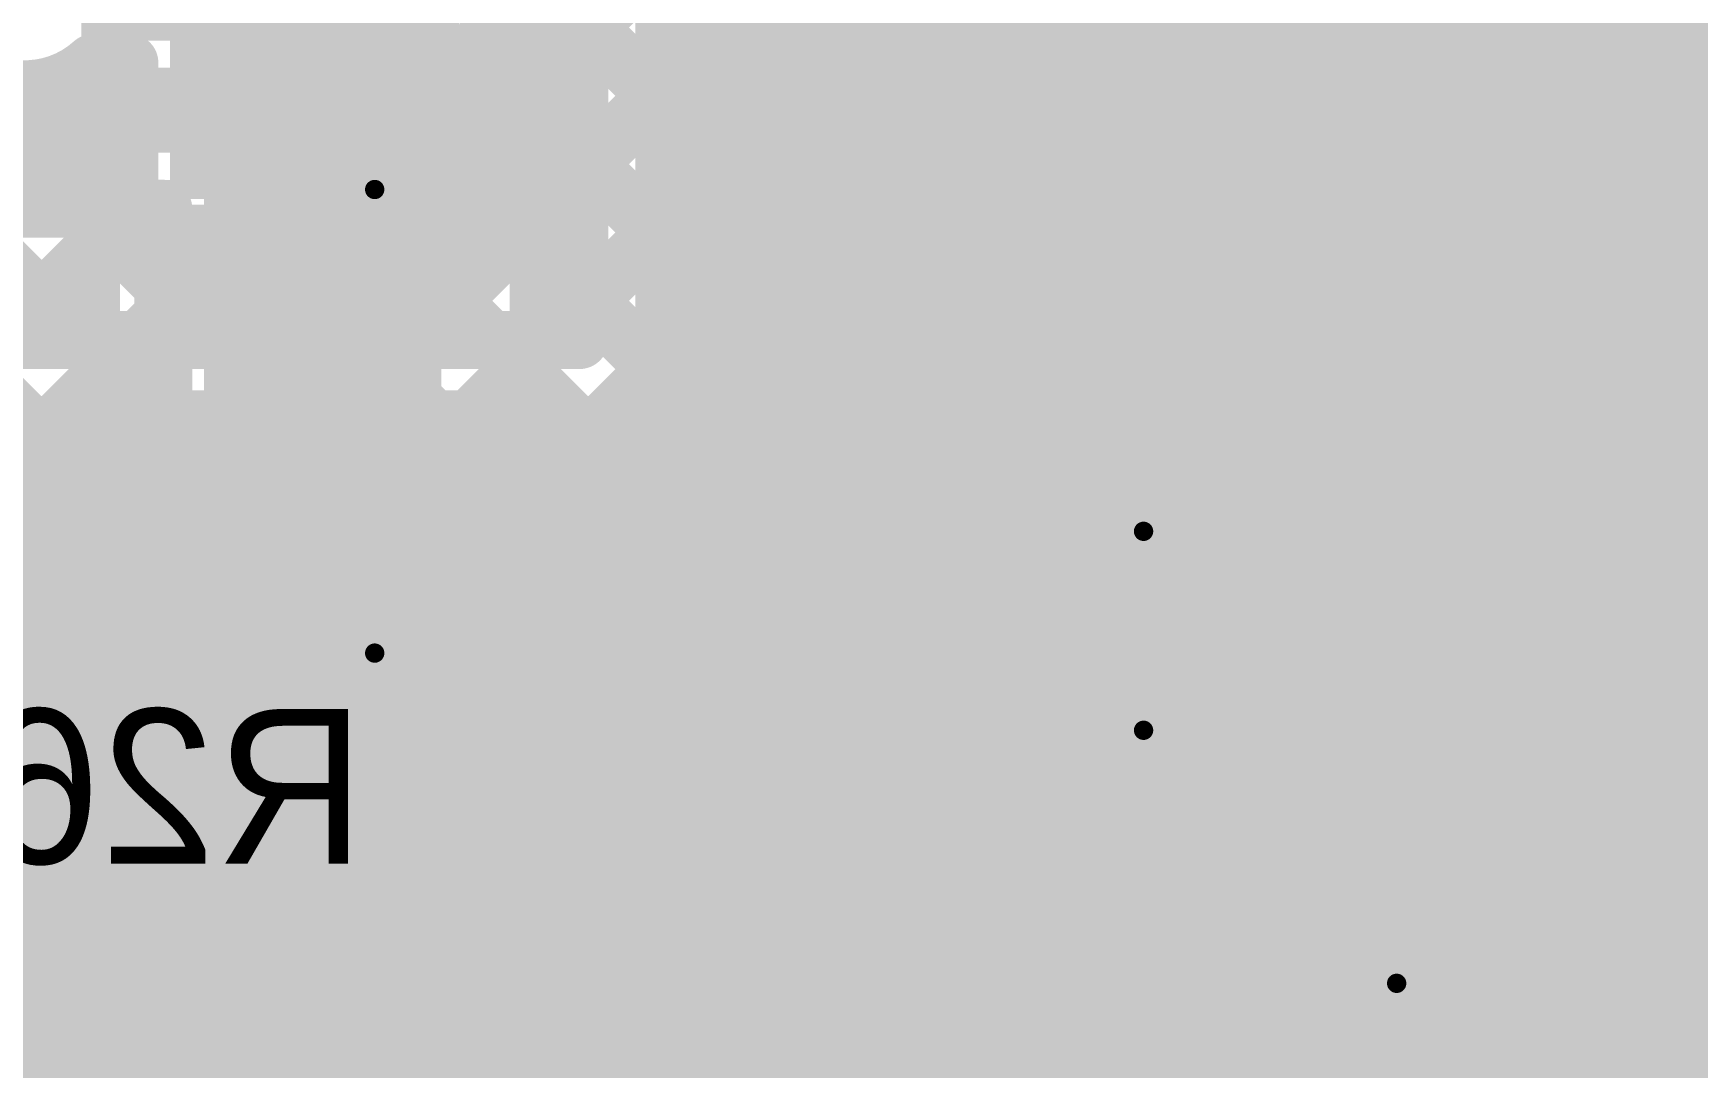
# Model space of a CAD drawing. Header units: millimetres. Extents: x 4.35 to 7.26, y 1.61 to 5.34.
# Drawn here: x 5.8492 to 6.2799, y 2.5062 to 2.7739 of the extents above; entities that cross this region are included whole.
import ezdxf

# ---------------------------------------------------------------- set-up
doc = ezdxf.new("R2010")
doc.units = ezdxf.units.MM
doc.header["$MEASUREMENT"] = 0
for name, color, linetype in [('BottomLayer', 5, 'Continuous'), ('BottomOverlay', 54, 'Continuous'), ('BottomPaste', 16, 'Continuous'), ('BottomSolder', 6, 'Continuous'), ('MultiLayer', 9, 'Continuous'), ('TopLayer', 1, 'Continuous'), ('TopOverlay', 2, 'Continuous'), ('TopPaste', 8, 'Continuous'), ('TopSolder', 216, 'Continuous'), ('ViaHoleLayer', 16, 'Continuous')]:
    doc.layers.add(name, color=color, linetype=linetype)

# ---------------------------------------------------------------- blocks, each defined once
blk = doc.blocks.new('UCD1E471MNL1GS_3')
at = {"layer": 'TopLayer'}
blk.add_solid([(-0.23425, 0.06496), (-0.23425, -0.06496), (-0.06496, 0.06496), (-0.06496, -0.06496)], dxfattribs=at)
at = {"layer": 'TopOverlay', "const_width": 0.005}
for points in [[(-0.2055, -0.1435), (-0.2055, -0.092)], [(-0.2055, -0.1435), (-0.14, -0.209)], [(-0.14, -0.209), (0.206, -0.209)]]:
    blk.add_lwpolyline(points, dxfattribs=at)
at = {"layer": 'TopOverlay', "const_width": 0.0025}
for points in [[(-0.20675, -0.092, 1), (-0.20425, -0.092, 1)], [(-0.20675, -0.1435, 1), (-0.20425, -0.1435, 1)], [(-0.20675, -0.1435, 1), (-0.20425, -0.1435, 1)], [(-0.14125, -0.209, 1), (-0.13875, -0.209, 1)], [(-0.14125, -0.209, 1), (-0.13875, -0.209, 1)]]:
    blk.add_lwpolyline(points, format="xyb", close=True, dxfattribs=at)
at = {"layer": 'TopPaste'}
blk.add_solid([(-0.23425, 0.06496), (-0.23425, -0.06496), (-0.06496, 0.06496), (-0.06496, -0.06496)], dxfattribs=at)
at = {"layer": 'TopSolder'}
blk.add_solid([(-0.23825, 0.06896), (-0.23825, -0.06896), (-0.06096, 0.06896), (-0.06096, -0.06896)], dxfattribs=at)
blk = doc.blocks.new('RES_2010_B_53')
at = {"layer": 'BottomLayer'}
for points in [[(-0.11024, -0.05512), (-0.0748, -0.05512), (-0.11024, 0.05512), (-0.0748, 0.05512)], [(0.0748, -0.05512), (0.11024, -0.05512), (0.0748, 0.05512), (0.11024, 0.05512)]]:
    blk.add_solid(points, dxfattribs=at)
at = {"layer": 'BottomOverlay', "const_width": 0.005}
for points in [[(0.115, 0.06), (-0.115, 0.06)], [(-0.115, 0.06), (-0.115, -0.06)], [(0.115, 0.06), (0.115, -0.06)], [(0.115, -0.06), (-0.115, -0.06)]]:
    blk.add_lwpolyline(points, dxfattribs=at)
at = {"layer": 'BottomOverlay', "const_width": 0.0025}
for points in [[(-0.11625, 0.06, 1), (-0.11375, 0.06, 1)], [(-0.11625, 0.06, 1), (-0.11375, 0.06, 1)], [(0.11375, 0.06, 1), (0.11625, 0.06, 1)], [(0.11375, 0.06, 1), (0.11625, 0.06, 1)], [(-0.11625, -0.06, 1), (-0.11375, -0.06, 1)], [(-0.11625, -0.06, 1), (-0.11375, -0.06, 1)], [(0.11375, -0.06, 1), (0.11625, -0.06, 1)], [(0.11375, -0.06, 1), (0.11625, -0.06, 1)]]:
    blk.add_lwpolyline(points, format="xyb", close=True, dxfattribs=at)
at = {"layer": 'BottomPaste'}
for points in [[(-0.11024, -0.05512), (-0.0748, -0.05512), (-0.11024, 0.05512), (-0.0748, 0.05512)], [(0.0748, -0.05512), (0.11024, -0.05512), (0.0748, 0.05512), (0.11024, 0.05512)]]:
    blk.add_solid(points, dxfattribs=at)
at = {"layer": 'BottomSolder'}
for points in [[(-0.11424, -0.05912), (-0.0708, -0.05912), (-0.11424, 0.05912), (-0.0708, 0.05912)], [(0.0708, -0.05912), (0.11424, -0.05912), (0.0708, 0.05912), (0.11424, 0.05912)]]:
    blk.add_solid(points, dxfattribs=at)
blk = doc.blocks.new('SMA_71')
at = {"layer": 'TopLayer'}
for points in [[(-0.12795, -0.03346), (-0.02953, -0.03346), (-0.12795, 0.03346), (-0.02953, 0.03346)], [(0.02953, -0.03346), (0.12795, -0.03346), (0.02953, 0.03346), (0.12795, 0.03346)]]:
    blk.add_solid(points, dxfattribs=at)
at = {"layer": 'TopOverlay', "const_width": 0.01}
for points in [[(0.08315, 0.05543), (-0.1022, 0.05543)], [(0.08615, 0.04157), (0.08615, 0.05543)], [(0.08615, -0.05543), (0.08615, -0.04157)], [(0.08315, -0.05543), (-0.1022, -0.05543)]]:
    blk.add_lwpolyline(points, dxfattribs=at)
at = {"layer": 'TopOverlay', "const_width": 0.005}
for points in [[(-0.1047, 0.05543, 1), (-0.0997, 0.05543, 1)], [(0.08065, 0.05543, 1), (0.08565, 0.05543, 1)], [(0.08365, 0.05543, 1), (0.08865, 0.05543, 1)], [(0.08365, 0.04157, 1), (0.08865, 0.04157, 1)], [(0.08365, -0.04157, 1), (0.08865, -0.04157, 1)], [(-0.1047, -0.05543, 1), (-0.0997, -0.05543, 1)], [(0.08065, -0.05543, 1), (0.08565, -0.05543, 1)], [(0.08365, -0.05543, 1), (0.08865, -0.05543, 1)]]:
    blk.add_lwpolyline(points, format="xyb", close=True, dxfattribs=at)
at = {"layer": 'TopOverlay'}
for points in [[(-0.175, -0.061), (-0.12906, -0.061), (-0.175, 0.061), (-0.12906, 0.061)], [(-0.12992, 0.03638), (-0.1022, 0.03638), (-0.12992, 0.061), (-0.1022, 0.061)], [(-0.12992, -0.061), (-0.1022, -0.061), (-0.12992, -0.03638), (-0.1022, -0.03638)]]:
    blk.add_solid(points, dxfattribs=at)
at = {"layer": 'TopPaste'}
for points in [[(-0.12795, -0.03346), (-0.02953, -0.03346), (-0.12795, 0.03346), (-0.02953, 0.03346)], [(0.02953, -0.03346), (0.12795, -0.03346), (0.02953, 0.03346), (0.12795, 0.03346)]]:
    blk.add_solid(points, dxfattribs=at)
at = {"layer": 'TopSolder'}
for points in [[(-0.13195, -0.03746), (-0.02553, -0.03746), (-0.13195, 0.03746), (-0.02553, 0.03746)], [(0.02553, -0.03746), (0.13195, -0.03746), (0.02553, 0.03746), (0.13195, 0.03746)]]:
    blk.add_solid(points, dxfattribs=at)

msp = doc.modelspace()

# ---------------------------------------------------------------- linework, layer by layer
at = {"layer": 'BottomLayer'}
for points, const_width in [([(6.266, 2.2707), (6.266, 3.162)], 0.022), ([(6.2405, 2.34785), (6.2405, 3.162)], 0.015), ([(5.9755, 3.04011), (6.2405, 2.77511)], 0.015), ([(5.94726, 2.72992), (6.2405, 3.02316)], 0.015), ([(5.9755, 3.00476), (6.2405, 2.73976)], 0.015), ([(5.94726, 2.69457), (6.2405, 2.98781)], 0.015), ([(5.9755, 2.9694), (6.2405, 2.7044)], 0.015), ([(5.94726, 2.65921), (6.2405, 2.95245)], 0.015), ([(5.9755, 2.93405), (6.2405, 2.66905)], 0.015), ([(5.94726, 2.62385), (6.2405, 2.9171)], 0.015), ([(5.9755, 2.89869), (6.2405, 2.63369)], 0.015), ([(5.9755, 2.89869), (6.2405, 2.63369)], 0.015), ([(5.93803, 2.57927), (6.2405, 2.88174)], 0.015), ([(5.9755, 2.86333), (6.2405, 2.59833)], 0.015), ([(5.64261, 2.2485), (6.2405, 2.84639)], 0.015), ([(5.9755, 2.82798), (6.2405, 2.56298)], 0.015), ([(5.67797, 2.2485), (6.2405, 2.81103)], 0.015), ([(5.89077, 2.7795), (5.9245, 2.81323)], 0.015), ([(5.9738, 2.79432), (6.2405, 2.52762)], 0.015), ([(5.87312, 2.78894), (5.88256, 2.7795)], 0.015), ([(5.87256, 2.7795), (5.893, 2.7795)], 0.015), ([(5.71332, 2.2485), (6.2405, 2.77568)], 0.015), ([(5.96392, 2.76885), (6.2405, 2.49227)], 0.015), ([(5.798, 2.754), (5.893, 2.754)], 0.022), ([(5.94795, 2.74946), (6.2405, 2.45691)], 0.015), ([(5.93986, 2.7431), (5.94726, 2.7431)], 0.015), ([(5.94726, 2.60386), (5.94726, 2.7431)], 0.015), ([(5.74868, 2.2485), (6.2405, 2.74032)], 0.015), ([(5.76222, 2.61559), (5.87512, 2.7285)], 0.015), ([(5.83447, 2.7285), (5.88282, 2.7285)], 0.015), ([(5.86285, 2.7285), (5.88282, 2.70852)], 0.015), ([(5.88282, 2.60386), (5.88282, 2.7285)], 0.015), ([(5.83804, 2.71795), (5.88282, 2.67317)], 0.015), ([(5.94726, 2.7148), (6.2405, 2.42156)], 0.015), ([(5.78403, 2.2485), (6.2405, 2.70497)], 0.015), ([(5.43048, 2.2485), (5.88282, 2.70084)], 0.015), ([(5.82851, 2.69212), (5.88282, 2.63781)], 0.015), ([(5.76222, 2.68771), (6.12116, 2.32876)], 0.015), ([(5.79873, 2.68655), (5.88903, 2.59625)], 0.015), ([(5.915, 2.592), (5.915, 2.67348)], 0.022), ([(5.915, 2.67348), (5.91504, 2.67348)], 0.022), ([(5.94726, 2.67944), (6.2405, 2.3862)], 0.015), ([(5.9096, 2.33871), (6.2405, 2.66961)], 0.015), ([(5.46584, 2.2485), (5.88282, 2.66549)], 0.015), ([(5.76222, 2.65235), (6.20186, 2.21271)], 0.015), ([(5.94726, 2.64409), (6.2233, 2.36805)], 0.015), ([(5.95324, 2.347), (6.2405, 2.63426)], 0.015), ([(5.50119, 2.2485), (5.88282, 2.63013)], 0.015), ([(5.76222, 2.617), (6.03221, 2.347)], 0.015), ([(5.94726, 2.60873), (6.19282, 2.36317)], 0.015), ([(5.74, 2.60386), (5.99686, 2.347)], 0.015), ([(5.88282, 2.60386), (5.8895, 2.60386)], 0.015), ([(5.8895, 2.59848), (5.8895, 2.60386)], 0.015), ([(5.9405, 2.60386), (5.94726, 2.60386)], 0.015), ([(5.9405, 2.59848), (5.9405, 2.60386)], 0.015), ([(5.53655, 2.2485), (5.8895, 2.60145)], 0.015), ([(5.9886, 2.347), (6.2405, 2.5989)], 0.015), ([(5.93913, 2.58151), (6.15862, 2.36201)], 0.015), ([(5.5719, 2.2485), (5.8966, 2.5732)], 0.015), ([(5.60726, 2.2485), (5.92773, 2.56897)], 0.015), ([(5.91925, 2.56603), (6.12992, 2.35536)], 0.015), ([(6.02395, 2.347), (6.2405, 2.56355)], 0.015), ([(6.0415, 2.32919), (6.2405, 2.52819)], 0.015)]:
    msp.add_lwpolyline(points, dxfattribs=dict(at, const_width=const_width))
for points, const_width in [([(5.95, 2.811, -0.414214), (5.893, 2.754)], 0.022), ([(5.9245, 2.811, -0.414214), (5.893, 2.7795)], 0.015), ([(5.9755, 2.811, -0.246507), (5.93986, 2.7431)], 0.015), ([(5.87331, 2.78574, -0.059934), (5.87256, 2.7795)], 0.015), ([(5.94131, 2.592, -1.132908), (5.8895, 2.59848)], 0.015), ([(5.9405, 2.59848, -0.062313), (5.94131, 2.592)], 0.015)]:
    msp.add_lwpolyline(points, format="xyb", dxfattribs=dict(at, const_width=const_width))
for points, const_width in [([(5.86881, 2.7795, 1), (5.87631, 2.7795, 1)], 0.0075), ([(5.86881, 2.7795, 1), (5.87631, 2.7795, 1)], 0.0075), ([(5.87881, 2.7795, 1), (5.88631, 2.7795, 1)], 0.0075), ([(5.88702, 2.7795, 1), (5.89452, 2.7795, 1)], 0.0075), ([(5.88925, 2.7795, 1), (5.89675, 2.7795, 1)], 0.0075), ([(5.88925, 2.7795, 1), (5.89675, 2.7795, 1)], 0.0075), ([(6.23675, 2.77568, 1), (6.24425, 2.77568, 1)], 0.0075), ([(6.23675, 2.77511, 1), (6.24425, 2.77511, 1)], 0.0075), ([(5.96017, 2.76885, 1), (5.96767, 2.76885, 1)], 0.0075), ([(5.8875, 2.754, 1), (5.8985, 2.754, 1)], 0.011), ([(5.8875, 2.754, 1), (5.8985, 2.754, 1)], 0.011), ([(5.9442, 2.74946, 1), (5.9517, 2.74946, 1)], 0.0075), ([(5.93611, 2.7431, 1), (5.94361, 2.7431, 1)], 0.0075), ([(5.93611, 2.7431, 1), (5.94361, 2.7431, 1)], 0.0075), ([(5.94351, 2.7431, 1), (5.95101, 2.7431, 1)], 0.0075), ([(5.94351, 2.7431, 1), (5.95101, 2.7431, 1)], 0.0075), ([(6.23675, 2.74032, 1), (6.24425, 2.74032, 1)], 0.0075), ([(6.23675, 2.73976, 1), (6.24425, 2.73976, 1)], 0.0075), ([(5.8591, 2.7285, 1), (5.8666, 2.7285, 1)], 0.0075), ([(5.87137, 2.7285, 1), (5.87887, 2.7285, 1)], 0.0075), ([(5.87907, 2.7285, 1), (5.88657, 2.7285, 1)], 0.0075), ([(5.87907, 2.7285, 1), (5.88657, 2.7285, 1)], 0.0075), ([(5.94351, 2.72992, 1), (5.95101, 2.72992, 1)], 0.0075), ([(5.94351, 2.7148, 1), (5.95101, 2.7148, 1)], 0.0075), ([(5.87907, 2.70852, 1), (5.88657, 2.70852, 1)], 0.0075), ([(6.23675, 2.70497, 1), (6.24425, 2.70497, 1)], 0.0075), ([(6.23675, 2.7044, 1), (6.24425, 2.7044, 1)], 0.0075), ([(5.87907, 2.70084, 1), (5.88657, 2.70084, 1)], 0.0075), ([(5.94351, 2.69457, 1), (5.95101, 2.69457, 1)], 0.0075), ([(5.9095, 2.67348, 1), (5.9205, 2.67348, 1)], 0.011), ([(5.9095, 2.67348, 1), (5.9205, 2.67348, 1)], 0.011), ([(5.90954, 2.67348, 1), (5.92054, 2.67348, 1)], 0.011), ([(5.94351, 2.67944, 1), (5.95101, 2.67944, 1)], 0.0075), ([(5.87907, 2.67317, 1), (5.88657, 2.67317, 1)], 0.0075), ([(6.23675, 2.66961, 1), (6.24425, 2.66961, 1)], 0.0075), ([(6.23675, 2.66905, 1), (6.24425, 2.66905, 1)], 0.0075), ([(5.87907, 2.66549, 1), (5.88657, 2.66549, 1)], 0.0075), ([(5.94351, 2.65921, 1), (5.95101, 2.65921, 1)], 0.0075), ([(5.94351, 2.64409, 1), (5.95101, 2.64409, 1)], 0.0075), ([(5.87907, 2.63781, 1), (5.88657, 2.63781, 1)], 0.0075), ([(6.23675, 2.63426, 1), (6.24425, 2.63426, 1)], 0.0075), ([(6.23675, 2.63369, 1), (6.24425, 2.63369, 1)], 0.0075), ([(6.23675, 2.63369, 1), (6.24425, 2.63369, 1)], 0.0075), ([(5.87907, 2.63013, 1), (5.88657, 2.63013, 1)], 0.0075), ([(5.94351, 2.62385, 1), (5.95101, 2.62385, 1)], 0.0075), ([(5.94351, 2.60873, 1), (5.95101, 2.60873, 1)], 0.0075), ([(5.87907, 2.60386, 1), (5.88657, 2.60386, 1)], 0.0075), ([(5.87907, 2.60386, 1), (5.88657, 2.60386, 1)], 0.0075), ([(5.88575, 2.60386, 1), (5.89325, 2.60386, 1)], 0.0075), ([(5.88575, 2.60386, 1), (5.89325, 2.60386, 1)], 0.0075), ([(5.93675, 2.60386, 1), (5.94425, 2.60386, 1)], 0.0075), ([(5.93675, 2.60386, 1), (5.94425, 2.60386, 1)], 0.0075), ([(5.94351, 2.60386, 1), (5.95101, 2.60386, 1)], 0.0075), ([(5.94351, 2.60386, 1), (5.95101, 2.60386, 1)], 0.0075), ([(5.88575, 2.60145, 1), (5.89325, 2.60145, 1)], 0.0075), ([(6.23675, 2.5989, 1), (6.24425, 2.5989, 1)], 0.0075), ([(5.88528, 2.59625, 1), (5.89278, 2.59625, 1)], 0.0075), ([(5.88575, 2.59848, 1), (5.89325, 2.59848, 1)], 0.0075), ([(5.88575, 2.59848, 1), (5.89325, 2.59848, 1)], 0.0075), ([(5.90909, 2.592, 1), (5.92091, 2.592, 1)], 0.01181), ([(5.9095, 2.592, 1), (5.9205, 2.592, 1)], 0.011), ([(5.93675, 2.59848, 1), (5.94425, 2.59848, 1)], 0.0075), ([(5.93675, 2.59848, 1), (5.94425, 2.59848, 1)], 0.0075), ([(6.23675, 2.59833, 1), (6.24425, 2.59833, 1)], 0.0075), ([(5.93756, 2.592, 1), (5.94506, 2.592, 1)], 0.0075), ([(5.93756, 2.592, 1), (5.94506, 2.592, 1)], 0.0075), ([(5.93538, 2.58151, 1), (5.94288, 2.58151, 1)], 0.0075), ([(5.93428, 2.57927, 1), (5.94178, 2.57927, 1)], 0.0075), ([(5.89285, 2.5732, 1), (5.90035, 2.5732, 1)], 0.0075), ([(5.92398, 2.56897, 1), (5.93148, 2.56897, 1)], 0.0075), ([(5.9155, 2.56603, 1), (5.923, 2.56603, 1)], 0.0075), ([(6.23675, 2.56355, 1), (6.24425, 2.56355, 1)], 0.0075), ([(6.23675, 2.56298, 1), (6.24425, 2.56298, 1)], 0.0075), ([(6.23675, 2.52819, 1), (6.24425, 2.52819, 1)], 0.0075), ([(6.23675, 2.52762, 1), (6.24425, 2.52762, 1)], 0.0075)]:
    msp.add_lwpolyline(points, format="xyb", close=True, dxfattribs=dict(at, const_width=const_width))
at = {"layer": 'MultiLayer', "const_width": 0.01181}
msp.add_lwpolyline([(5.90909, 2.592, 1), (5.92091, 2.592, 1)], format="xyb", close=True, dxfattribs=at)
at = {"layer": 'TopLayer', "const_width": 0.015}
for points in [[(5.9905, 2.6945), (5.9905, 2.896)], [(5.96996, 2.72203), (5.96996, 2.84945)], [(5.96996, 2.79816), (5.9905, 2.77762)], [(5.96996, 2.75263), (5.9905, 2.77316)], [(5.82511, 2.76624), (5.89685, 2.6945)], [(5.8362, 2.72493), (5.87404, 2.76277)], [(5.86234, 2.76436), (5.87404, 2.75266)], [(5.86466, 2.76624), (5.87404, 2.76624)], [(5.87404, 2.72203), (5.87404, 2.76624)], [(5.96996, 2.7628), (5.9905, 2.74227)], [(5.94719, 2.6945), (5.9905, 2.73781)], [(5.84112, 2.6945), (5.87404, 2.72741)], [(5.96996, 2.72745), (5.9905, 2.70691)], [(5.87404, 2.72203), (5.96996, 2.72203)], [(5.87648, 2.6945), (5.90401, 2.72203)], [(5.90467, 2.72203), (5.9322, 2.6945)], [(5.91184, 2.6945), (5.93936, 2.72203)], [(5.94003, 2.72203), (5.96756, 2.6945)], [(5.83804, 2.71795), (5.86149, 2.6945)], [(5.98255, 2.6945), (5.9905, 2.70245)], [(5.83088, 2.6945), (5.9905, 2.6945)]]:
    msp.add_lwpolyline(points, dxfattribs=at)
at = {"layer": 'TopLayer'}
for points, const_width in [([(5.98675, 2.77762, 1), (5.99425, 2.77762, 1)], 0.0075), ([(5.98675, 2.77316, 1), (5.99425, 2.77316, 1)], 0.0075), ([(5.85859, 2.76436, 1), (5.86609, 2.76436, 1)], 0.0075), ([(5.86091, 2.76624, 1), (5.86841, 2.76624, 1)], 0.0075), ([(5.86091, 2.76624, 1), (5.86841, 2.76624, 1)], 0.0075), ([(5.87029, 2.76624, 1), (5.87779, 2.76624, 1)], 0.0075), ([(5.87029, 2.76624, 1), (5.87779, 2.76624, 1)], 0.0075), ([(5.87029, 2.76277, 1), (5.87779, 2.76277, 1)], 0.0075), ([(5.96621, 2.7628, 1), (5.97371, 2.7628, 1)], 0.0075), ([(5.87029, 2.75266, 1), (5.87779, 2.75266, 1)], 0.0075), ([(5.96621, 2.75263, 1), (5.97371, 2.75263, 1)], 0.0075), ([(5.98675, 2.74227, 1), (5.99425, 2.74227, 1)], 0.0075), ([(5.98675, 2.73781, 1), (5.99425, 2.73781, 1)], 0.0075), ([(5.87029, 2.72741, 1), (5.87779, 2.72741, 1)], 0.0075), ([(5.96621, 2.72745, 1), (5.97371, 2.72745, 1)], 0.0075), ([(5.87029, 2.72203, 1), (5.87779, 2.72203, 1)], 0.0075), ([(5.87029, 2.72203, 1), (5.87779, 2.72203, 1)], 0.0075), ([(5.90026, 2.72203, 1), (5.90776, 2.72203, 1)], 0.0075), ([(5.90092, 2.72203, 1), (5.90842, 2.72203, 1)], 0.0075), ([(5.93561, 2.72203, 1), (5.94311, 2.72203, 1)], 0.0075), ([(5.93628, 2.72203, 1), (5.94378, 2.72203, 1)], 0.0075), ([(5.96621, 2.72203, 1), (5.97371, 2.72203, 1)], 0.0075), ([(5.96621, 2.72203, 1), (5.97371, 2.72203, 1)], 0.0075), ([(5.98675, 2.70691, 1), (5.99425, 2.70691, 1)], 0.0075), ([(5.98675, 2.70245, 1), (5.99425, 2.70245, 1)], 0.0075), ([(5.85774, 2.6945, 1), (5.86524, 2.6945, 1)], 0.0075), ([(5.87273, 2.6945, 1), (5.88023, 2.6945, 1)], 0.0075), ([(5.8931, 2.6945, 1), (5.9006, 2.6945, 1)], 0.0075), ([(5.90809, 2.6945, 1), (5.91559, 2.6945, 1)], 0.0075), ([(5.92845, 2.6945, 1), (5.93595, 2.6945, 1)], 0.0075), ([(5.94344, 2.6945, 1), (5.95094, 2.6945, 1)], 0.0075), ([(5.96381, 2.6945, 1), (5.97131, 2.6945, 1)], 0.0075), ([(5.9788, 2.6945, 1), (5.9863, 2.6945, 1)], 0.0075), ([(5.98675, 2.6945, 1), (5.99425, 2.6945, 1)], 0.0075), ([(5.98675, 2.6945, 1), (5.99425, 2.6945, 1)], 0.0075), ([(5.90909, 2.592, 1), (5.92091, 2.592, 1)], 0.01181)]:
    msp.add_lwpolyline(points, format="xyb", close=True, dxfattribs=dict(at, const_width=const_width))
at = {"layer": 'TopLayer', "const_width": 0.015}
msp.add_lwpolyline([(5.86466, 2.76624, -0.385585), (5.82934, 2.76624)], format="xyb", dxfattribs=at)
at = {"layer": 'TopLayer'}
for points in [[(6.005, 2.529), (6.318, 2.529), (6.005, 2.891), (6.318, 2.891)], [(5.676, 2.495), (6.318, 2.495), (5.676, 2.68), (6.318, 2.68)]]:
    msp.add_solid(points, dxfattribs=at)
at = {"layer": 'ViaHoleLayer', "const_width": 0.00591}
msp.add_lwpolyline([(5.91205, 2.592, 1), (5.91795, 2.592, 1)], format="xyb", close=True, dxfattribs=at)

# ---------------------------------------------------------------- block references
for name, p, rotation in [('UCD1E471MNL1GS_3', (6.342, 2.737), 360), ('SMA_71', (5.922, 2.707), 270), ('RES_2010_B_53', (5.82252, 2.67348), 180)]:
    msp.add_blockref(name, p, dxfattribs=dict(rotation=rotation))

# ---------------------------------------------------------------- texts
at = {"layer": 'BottomOverlay', "text_generation_flag": 2}
msp.add_text('R26', height=0.04, dxfattribs=at).set_placement((5.935, 2.559))

doc.saveas('drawing.dxf')
